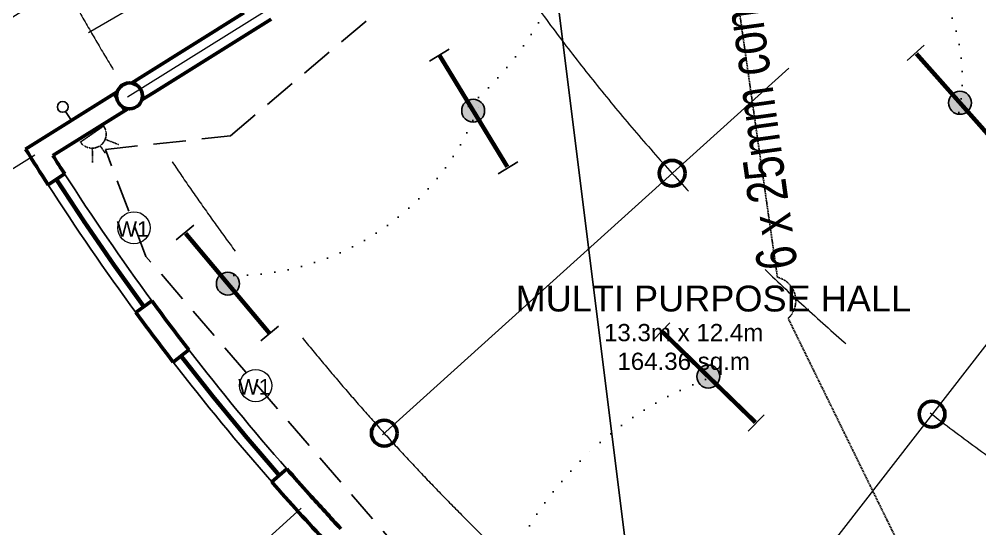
# Model space of a CAD drawing. Header units: millimetres. Extents: x -582 to 488037, y -1142837 to 903.
# Drawn here: x 366530 to 377672, y -1129421 to -1123507 of the extents above; entities that cross this region are included whole.
import ezdxf

# ---------------------------------------------------------------- set-up
doc = ezdxf.new("R2010")
doc.units = ezdxf.units.MM
doc.header["$PDMODE"] = 3
for name, pattern in [('CENTERX2', [101.6, 63.5, -12.7, 12.7, -12.7]), ('DASHED', [19.05, 12.7, -6.35]), ('DOT2', [3.175, 0, -3.175]), ('HIDDEN', [0.375, 0.25, -0.125])]:
    doc.linetypes.add(name, pattern=pattern)
doc.layers.add('A New CL', color=7, linetype='CENTERX2', lineweight=13, true_color=0x18bbcd)
doc.layers.add('Pipe line', color=7, linetype='Continuous', lineweight=60, true_color=0x0070ff)
for name, color, linetype, lineweight in [('A_Wall 01', 7, 'Continuous', 53), ('COLUMN-HATCH', 1, 'Continuous', 53), ('Dimension', 5, 'Continuous', 13), ('door', 62, 'Continuous', 18), ('hatch', 9, 'Continuous', 0), ('WALL2', 1, 'Continuous', 25), ('window', 210, 'Continuous', 25)]:
    doc.layers.add(name, color=color, linetype=linetype, lineweight=lineweight)
for name, color, linetype in [('E_Electrical Layout', 210, 'Continuous'), ('E_Power', 50, 'HIDDEN'), ('E_Switch', 30, 'DOT2')]:
    doc.layers.add(name, color=color, linetype=linetype)
doc.styles.add('Arial', font='arial.ttf')
doc.styles.get("Standard").update_dxf_attribs({"font": 'arial.ttf', "width": 0.75})
doc.dimstyles.new('A_ Detail', dxfattribs={"dimtxt": 250, "dimasz": 80, "dimexe": 75, "dimexo": 0, "dimgap": 4, "dimtad": 1, "dimdec": 0, "dimzin": 1, "dimdsep": 46, "dimtxsty": 'Arial', "dimblk": 'dot 2', "dimcen": 0.09375, "dimclrd": 5, "dimclre": 5, "dimclrt": 256, "dimadec": 0, "dimazin": 0, "dimtfac": 0.75, "dimtdec": 0, "dimtix": 1, "dimtmove": 1, "dimatfit": 3, "dimfxl": 75, "dimfxlon": 1, "dimtolj": 1, "dimtzin": 0, "dimlwd": 13, "dimlwe": 9, "dimarcsym": 0})

# ---------------------------------------------------------------- blocks, each defined once
blk = doc.blocks.new('A$C115C1E31')
blk.add_circle((-22, 86), 150)
blk = doc.blocks.new('dot1')
at = {"layer": 'hatch'}
h = blk.add_hatch(color=256, dxfattribs=at)
edge = h.paths.add_edge_path()
edge.add_arc((0, 0), 1, 0, 360)
for p, q in [((0, 3), (0, -3)), ((3, 0), (-3, 0))]:
    blk.add_line(p, q, dxfattribs=at)
blk.add_circle((0, 0), 1, dxfattribs=at)
blk = doc.blocks.new('dot 2')
at = {"layer": 'hatch', "xscale": 0.5, "yscale": 0.5, "zscale": 0.5}
blk.add_blockref('dot1', (0, 0), dxfattribs=at)
blk = doc.blocks.new('*D115')
at = {"layer": 'DEFPOINTS', "color": 0, "transparency": 16777216}
for p in [(368403, -1122261), (369136, -1123434), (366604, -1125015)]:
    blk.add_point(p, dxfattribs=at)
at = {"layer": 'Dimension', "color": 5, "lineweight": 9, "transparency": 16777216}
for p, q in [((368443, -1122325), (368364, -1122198)), ((365911, -1123906), (365832, -1123779))]:
    blk.add_line(p, q, dxfattribs=at)
at = {"layer": 'Dimension', "color": 5, "lineweight": 13, "transparency": 16777216}
blk.add_line((365939, -1123800), (368335, -1122304), dxfattribs=at)
at = {"layer": 'Dimension', "color": 5, "lineweight": 13, "transparency": 16777216, "xscale": 80, "yscale": 80, "zscale": 80}
for p, rotation in [((368403, -1122261), 31.9895424470571), ((365872, -1123843), 211.9895424470571)]:
    blk.add_blockref('dot 2', p, dxfattribs=dict(at, rotation=rotation))
at = {"layer": 'Dimension', "transparency": 16777216, "insert": (367087, -1122971), "char_height": 180, "attachment_point": 5, "rotation": 31.9895, "style": 'Arial'}
blk.add_mtext('\\A1;2985', dxfattribs=at)
blk = doc.blocks.new('WALL LAMP')
at = {"layer": 'E_Electrical Layout', "ltscale": 0.010417}
blk.add_line((6, 0), (0, 0), dxfattribs=at)
blk.add_circle((9, 0), 3, dxfattribs=at)
blk = doc.blocks.new('F')
at = {"layer": 'E_Electrical Layout', "ltscale": 5}
h = blk.add_hatch(color=256, dxfattribs=at)
edge = h.paths.add_edge_path()
edge.add_ellipse((0, 0), major_axis=(-37.1, 37.1), ratio=1, start_angle=45, end_angle=135, ccw=False)
edge.add_ellipse((0, 0), major_axis=(37.1, 37.1), ratio=1, start_angle=45, end_angle=135, ccw=False)
edge.add_line((0, 52.5), (0, -52.5))
edge = h.paths.add_edge_path()
edge.add_ellipse((0, 0), major_axis=(-37.1, 37.1), ratio=1, start_angle=225, end_angle=315, ccw=False)
edge.add_ellipse((0, 0), major_axis=(37.1, 37.1), ratio=1, start_angle=225, end_angle=315, ccw=False)
edge.add_line((0, -52.5), (0, 52.5))
for p, q in [((-52.5, 305), (52.5, 305)), ((-52.5, -296.8), (52.5, -296.8))]:
    blk.add_line(p, q, dxfattribs=at)
at = {"layer": 'E_Electrical Layout', "ltscale": 5, "const_width": 20}
blk.add_lwpolyline([(0, -300), (0, 300)], dxfattribs=at)
at = {"layer": 'E_Electrical Layout', "ltscale": 5, "const_width": 3.5}
for points in [[(-52.5, 0, -1), (52.5, 0, -1)], [(-52.5, 0, 1), (52.5, 0, 1)]]:
    blk.add_lwpolyline(points, format="xyb", dxfattribs=at)
at = {"layer": 'E_Electrical Layout', "ltscale": 5}
blk.add_circle((0, 0), 52.5, dxfattribs=at)
blk.add_circle((0, 0), 52.5, dxfattribs=at)
blk = doc.blocks.new('15A SOC')
at = {"layer": 'E_Power', "ltscale": 0.010417}
for p, q in [((-94.8, 141.8), (-47.1, 70.5)), ((0, 84.8), (-0.2, 138.4)), ((94.5, 142), (46.9, 70.6)), ((84.8, 0), (-84.8, 0))]:
    blk.add_line(p, q, dxfattribs=at)
blk.add_arc((0, 0), 84.8, 0, 180, dxfattribs=at)

msp = doc.modelspace()

# ---------------------------------------------------------------- linework, layer by layer
at = {"layer": 'A New CL', "ltscale": 100}
for p, q in [((381605, -1115361.1), (364164.8, -1125508.1)), ((381790, -1115665.7), (363485.1, -1127099.3)), ((382994.4, -1117263.3), (366978.3, -1131733.3)), ((384461.2, -1118624), (371323.3, -1135563.8))]:
    msp.add_line(p, q, dxfattribs=at)
for centre, radius, start, end in [((391421.3, -1109649.8), 23338.9, 157.31549, 262.65238), ((391421.2, -1109649.8), 18838.9, 156.59353, 250.8801), ((391421.3, -1109649.8), 27838.9, 198.18233, 250.76685)]:
    msp.add_arc(centre, radius, start, end, dxfattribs=at)
at = {"layer": 'A_Wall 01'}
for p, q in [((369135.9, -1123434.1), (367968.8, -1124163.1)), ((369452.8, -1123507.3), (368090.7, -1124358.2)), ((367968.8, -1124163.1), (367830.7, -1124249.4)), ((367667.3, -1124351.4), (366604.2, -1125015.5)), ((367667.3, -1124351.4), (366604.2, -1125015.5)), ((368090.7, -1124358.2), (367952.5, -1124444.5)), ((367789.2, -1124546.5), (366921.1, -1125088.7)), ((367056.1, -1125300.9), (366864.2, -1125427.7)), ((367883.6, -1126911.6), (368069.1, -1126775.6)), ((368498.5, -1127346.3), (368316.5, -1127486.9)), ((369460.4, -1128877.7), (369633.5, -1128726.2))]:
    msp.add_line(p, q, dxfattribs=at)
for radius, start, end in [(29188.9, 211.76395, 212.72075), (28958.9, 212.21722, 212.72075), (28958.9, 216.25513, 217.66835), (29188.9, 216.25513, 217.66835), (28958.9, 221.20384, 221.98296), (29188.9, 221.20384, 223.0585), (28958.9, 221.98296, 223.0585)]:
    msp.add_arc((391421.3, -1109649.8), radius, start, end, dxfattribs=at)
at = {"layer": 'Dimension'}
for centre in [(367861.3, -1125927.8), (369272.7, -1127759.9)]:
    msp.add_circle(centre, 186.2, dxfattribs=at)
at = {"layer": 'door'}
msp.add_line((367621.8, -1124379.9), (367743.6, -1124575), dxfattribs=at)
at = {"layer": 'E_Electrical Layout', "ltscale": 50}
msp.add_line((372610, -1121960), (373570, -1129650), dxfattribs=at)
at = {"layer": 'E_Electrical Layout', "linetype": 'DASHED'}
msp.add_lwpolyline([(379460, -1132180), (377560, -1131160, 0.7484231), (377380, -1130920), (375450, -1126980, 0.5891327), (375324.5, -1126500.9), (374730, -1122340, 0.4217808), (374630, -1121990), (374140.4, -1121181.3)], format="xyb", dxfattribs=at)
at = {"layer": 'E_Power', "ltscale": 1500}
for p, q in [((368980, -1124860), (372210, -1122130)), ((367530, -1125020), (368980, -1124860)), ((368000, -1126260), (367530, -1125020)), ((372100, -1131010), (368000, -1126260))]:
    msp.add_line(p, q, dxfattribs=at)
at = {"layer": 'E_Switch', "ltscale": 50}
for centre, radius, start, end in [((369205.8, -1121566.9), 3891.4, 310.63408, 14.691), ((375401.7, -1124183.5), 2068.7, 348.66703, 98.94599), ((369007.4, -1123429.7), 3053.9, 267.23398, 339.08186), ((375955.8, -1131527.9), 4108.3, 110.90323, 163.33897)]:
    msp.add_arc(centre, radius, start, end, dxfattribs=at)
at = {"layer": 'WALL2'}
msp.add_line((367867.1, -1124226.7), (367988.9, -1124421.7), dxfattribs=at)
at = {"layer": 'window', "const_width": 50}
for points in [[(366959.3, -1125363, 0.0154491), (367976.3, -1126843.6)], [(368407.5, -1127416.6, 0.0154281), (369546.9, -1128802)]]:
    msp.add_lwpolyline(points, format="xyb", dxfattribs=at)
at = {"layer": 'window'}
for radius, start, end in [(28958.9, 212.71474, 216.25513), (29188.9, 212.71474, 216.25513), (28958.9, 217.66826, 221.20384), (29188.9, 217.66826, 221.20384)]:
    msp.add_arc((391421.3, -1109649.8), radius, start, end, dxfattribs=at)

# ---------------------------------------------------------------- block references
at = {"layer": 'COLUMN-HATCH'}
for p in [(367832.1, -1124483.7), (374125.8, -1125381.7), (377140.2, -1128177.9), (370786.7, -1128398.4)]:
    msp.add_blockref('A$C115C1E31', p, dxfattribs=at)
at = {"layer": 'E_Electrical Layout'}
for name, p, xscale, yscale, zscale, rotation in [('F', (377442.1, -1124477.7), 2.54, 2.54, 2.54, 41.56930409261901), ('F', (371795.8, -1124568.9), 2.54, 2.54, 2.54, 211.3110997282217), ('WALL LAMP', (367135.8, -1124683.5), 20.83275000016055, 20.83274999978084, 20.83275, 122.4738973251572), ('F', (368950.1, -1126576.7), 2.54, 2.54, 2.54, 39.99953908111677), ('F', (374523.3, -1127654.1), 2.54, 2.54, 2.54, 225.7658920501365)]:
    msp.add_blockref(name, p, dxfattribs=dict(at, xscale=xscale, yscale=yscale, zscale=zscale, rotation=rotation))
at = {"layer": 'E_Power', "xscale": 1.933907334955847, "yscale": 1.933907332272611, "zscale": 1.933907335074686, "rotation": 214.6762751315535}
msp.add_blockref('15A SOC', (367374.8, -1124840.3), dxfattribs=at)

# ---------------------------------------------------------------- texts
at = {"layer": 'E_Electrical Layout', "linetype": 'DASHED', "width": 0.75}
msp.add_text('6 x 25mm conduits', height=463.905, rotation=97.89373, dxfattribs=at).set_placement((375560, -1126380))
at = {"layer": 'Pipe line', "color": 5, "attachment_point": 5, "style": 'Arial'}
for s, insert, char_height in [('W1', (367848.2, -1125941.9), 180), ('MULTI PURPOSE HALL', (374581.9, -1126751.5), 300), ('13.3m x 12.4m\\P164.36 sq.m', (374237.4, -1127340.8), 200), ('W1', (369259.6, -1127774), 180)]:
    msp.add_mtext(s, dxfattribs=dict(at, insert=insert, char_height=char_height))

# ---------------------------------------------------------------- dimensions: what is measured, and where the dimension line sits
at = {"layer": 'Dimension'}
dim = msp.add_aligned_dim(p1=(366604.2, -1125015.5), p2=(369135.9, -1123434.1), distance=1383, dimstyle='A_ Detail', override={"dimtxt": 180}, dxfattribs=at)
dim.commit()
dim.dimension.update_dxf_attribs({"geometry": '*D115', "text_midpoint": (367086.6, -1122970.5)})

doc.saveas('drawing.dxf')
